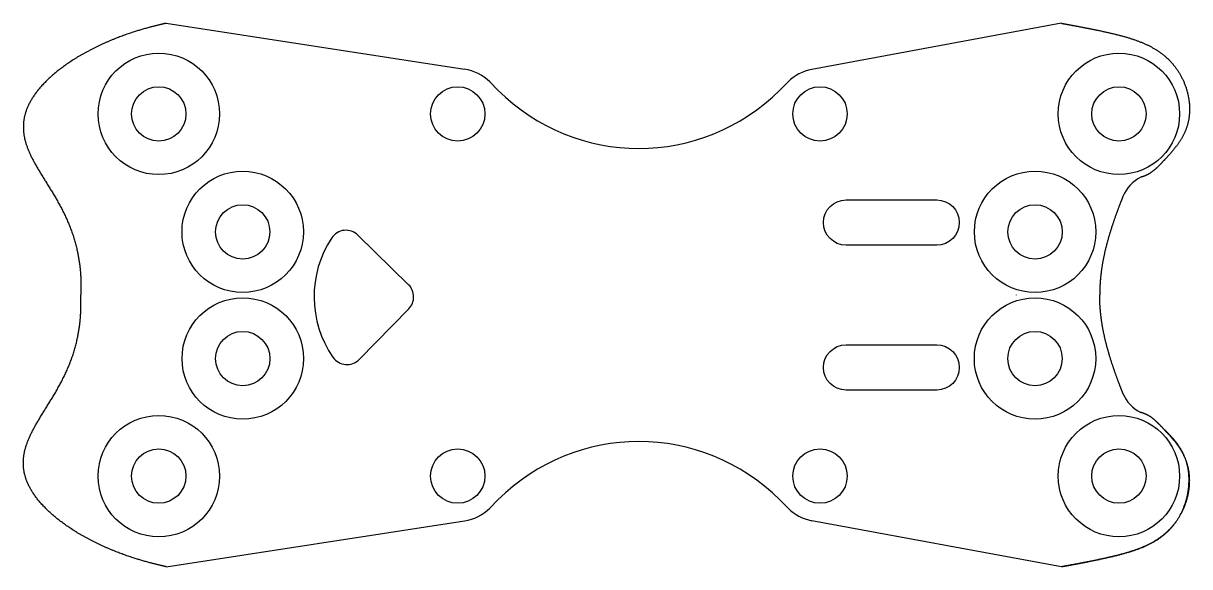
# Model space of a CAD drawing. Header units: millimetres. Extents: x -34 to 30.4, y -15 to 15.
import ezdxf

# ---------------------------------------------------------------- set-up
doc = ezdxf.new("R2010")
doc.units = ezdxf.units.MM
doc.layers.get('0').update_dxf_attribs({"linetype": 'CONTINUOUS'})

msp = doc.modelspace()

# ---------------------------------------------------------------- linework, layer by layer
for p, q in [((-26.1, 15), (-9.622, 12.47)), ((23.327, 15), (9.545, 12.457)), ((-7.779, 11.312), (-8.233, 11.767)), ((8.231, 11.767), (7.777, 11.312)), ((20.83, 0.002), (20.83, -0.002)), ((-8.233, -11.769), (-7.779, -11.315)), ((7.777, -11.315), (8.231, -11.769)), ((-26.1, -15), (-9.622, -12.472)), ((23.327, -15), (9.546, -12.46))]:
    msp.add_line(p, q)
for points in [[(11.438, 2.75, -1), (11.438, 5.25), (16.438, 5.25, -1), (16.438, 2.75)], [(-15.512, 3.306, 0.471527), (-16.957, 3.152, 0.305916), (-16.887, -3.436, 0.471527), (-15.439, -3.559), (-12.702, -0.763, 0.414214), (-12.716, 0.569)], [(16.438, -5.25), (11.438, -5.25, -1), (11.438, -2.75), (16.438, -2.75, -1)]]:
    msp.add_lwpolyline(points, format="xyb", close=True)
for centre, radius in [((-26.501, 9.999), 3.35), ((26.499, 10), 3.35), ((-26.501, 9.999), 1.5), ((-10.001, 9.999), 1.5), ((9.999, 9.999), 1.5), ((26.499, 10), 1.5), ((-21.869, 3.486), 3.35), ((21.869, 3.486), 3.35), ((-21.869, 3.486), 1.5), ((21.869, 3.486), 1.5), ((-21.866, -3.509), 3.35), ((21.866, -3.509), 3.35), ((-21.866, -3.509), 1.5), ((21.866, -3.509), 1.5), ((-26.501, -10.001), 3.35), ((26.499, -10), 3.35), ((-26.501, -10.001), 1.5), ((-10.001, -10.001), 1.5), ((9.999, -10.001), 1.5), ((26.499, -10), 1.5)]:
    msp.add_circle(centre, radius)
for centre, radius, start, end in [((-10.001, 9.999), 2.5, 45, 81.27045), ((9.999, 9.999), 2.5, 100.45343, 135), ((-0.001, 19.091), 11, 225, 315), ((28.576, 4.701), 2, 115.75241, 158.18624), ((28.578, -4.688), 2, 201.84036, 244.2742), ((-0.001, -19.093), 11, 45, 135), ((-10.001, -10.001), 2.5, 278.72102, 315), ((9.999, -10.001), 2.5, 225, 259.55667)]:
    msp.add_arc(centre, radius, start, end)
for points in [[(-26.1, 15), (-26.348, 14.946), (-26.837, 14.831), (-27.554, 14.639), (-28.475, 14.34), (-29.566, 13.899), (-30.588, 13.388), (-31.529, 12.812), (-32.368, 12.173), (-33.075, 11.48), (-33.611, 10.748), (-33.939, 9.987), (-34.035, 9.211), (-33.9, 8.426), (-33.568, 7.631), (-33.099, 6.82), (-32.563, 5.983), (-32.03, 5.109), (-31.558, 4.191), (-31.182, 3.224), (-30.922, 2.206), (-30.814, 1.349), (-30.789, 0.684), (-30.797, 0.23), (-30.808, 0)], [(23.327, 15), (23.46, 14.976), (23.725, 14.929), (24.12, 14.856), (24.644, 14.756), (25.292, 14.627), (25.93, 14.489), (26.555, 14.339), (27.16, 14.168), (27.741, 13.965), (28.291, 13.713), (28.802, 13.399), (29.265, 13.009), (29.669, 12.539), (30.001, 11.993), (30.246, 11.389), (30.39, 10.757), (30.424, 10.126), (30.343, 9.528), (30.157, 8.984), (29.89, 8.504), (29.575, 8.083), (29.249, 7.712), (28.941, 7.381), (28.659, 7.085), (28.385, 6.828), (28.145, 6.665), (27.938, 6.572), (27.786, 6.523), (27.707, 6.503)], [(-26.1, -15), (-26.348, -14.946), (-26.837, -14.831), (-27.554, -14.639), (-28.475, -14.34), (-29.566, -13.899), (-30.588, -13.388), (-31.529, -12.812), (-32.368, -12.173), (-33.075, -11.48), (-33.611, -10.748), (-33.939, -9.987), (-34.035, -9.211), (-33.9, -8.426), (-33.568, -7.631), (-33.099, -6.82), (-32.563, -5.983), (-32.03, -5.109), (-31.558, -4.191), (-31.182, -3.224), (-30.922, -2.206), (-30.814, -1.349), (-30.789, -0.684), (-30.797, -0.23), (-30.808, 0)], [(23.334, -14.989), (23.467, -14.965), (23.731, -14.918), (24.127, -14.845), (24.651, -14.745), (25.299, -14.615), (25.937, -14.477), (26.561, -14.326), (27.167, -14.155), (27.747, -13.952), (28.297, -13.7), (28.808, -13.386), (29.271, -12.996), (29.675, -12.525), (30.006, -11.979), (30.251, -11.375), (30.395, -10.742), (30.428, -10.112), (30.348, -9.514), (30.162, -8.97), (29.893, -8.49), (29.579, -8.069), (29.253, -7.699), (28.944, -7.368), (28.662, -7.072), (28.388, -6.815), (28.148, -6.652), (27.941, -6.559), (27.789, -6.51), (27.71, -6.49)]]:
    msp.add_open_spline(points, degree=5)
for points, knots in [([(26.719, 5.444), (26.668, 5.317), (26.562, 5.047), (26.406, 4.64), (26.213, 4.103), (25.999, 3.45), (25.816, 2.807), (25.669, 2.192), (25.559, 1.605), (25.484, 1.044), (25.45, 0.615), (25.438, 0.303), (25.436, 0.1), (25.437, 0)], [0.1119937, 0.1119937, 0.1119937, 0.1119937, 0.1119937, 0.1119937, 0.2, 0.3, 0.4, 0.5, 0.6, 0.7, 0.8, 0.9, 1, 1, 1, 1, 1, 1]), ([(26.721, -5.432), (26.67, -5.305), (26.564, -5.035), (26.408, -4.628), (26.215, -4.091), (26.001, -3.438), (25.817, -2.795), (25.67, -2.18), (25.56, -1.593), (25.485, -1.033), (25.45, -0.603), (25.438, -0.292), (25.436, -0.088), (25.437, 0.012)], [0.1119937, 0.1119937, 0.1119937, 0.1119937, 0.1119937, 0.1119937, 0.2, 0.3, 0.4, 0.5, 0.6, 0.7, 0.8, 0.9, 1, 1, 1, 1, 1, 1]), ([(23.327, -15), (23.472, -14.974), (23.761, -14.922), (24.192, -14.842), (24.762, -14.733), (25.466, -14.589), (26.159, -14.435), (26.837, -14.264), (27.492, -14.062), (28.116, -13.812), (28.694, -13.491), (29.211, -13.082), (29.653, -12.574), (30.003, -11.973), (30.248, -11.305), (30.378, -10.608), (30.388, -9.924), (30.28, -9.292), (30.065, -8.733), (29.767, -8.251), (29.484, -7.913), (29.258, -7.678), (29.103, -7.529), (29.026, -7.457)], [0, 0, 0, 0, 0, 0, 0.0285714, 0.0571429, 0.0857143, 0.1142857, 0.1428571, 0.1714286, 0.2, 0.2285714, 0.2571429, 0.2857143, 0.3142857, 0.3428571, 0.3714286, 0.4, 0.4285714, 0.4571429, 0.4857143, 0.5142857, 0.5424981, 0.5424981, 0.5424981, 0.5424981, 0.5424981, 0.5424981])]:
    msp.add_open_spline(points, degree=5, knots=knots)

doc.saveas('drawing.dxf')
